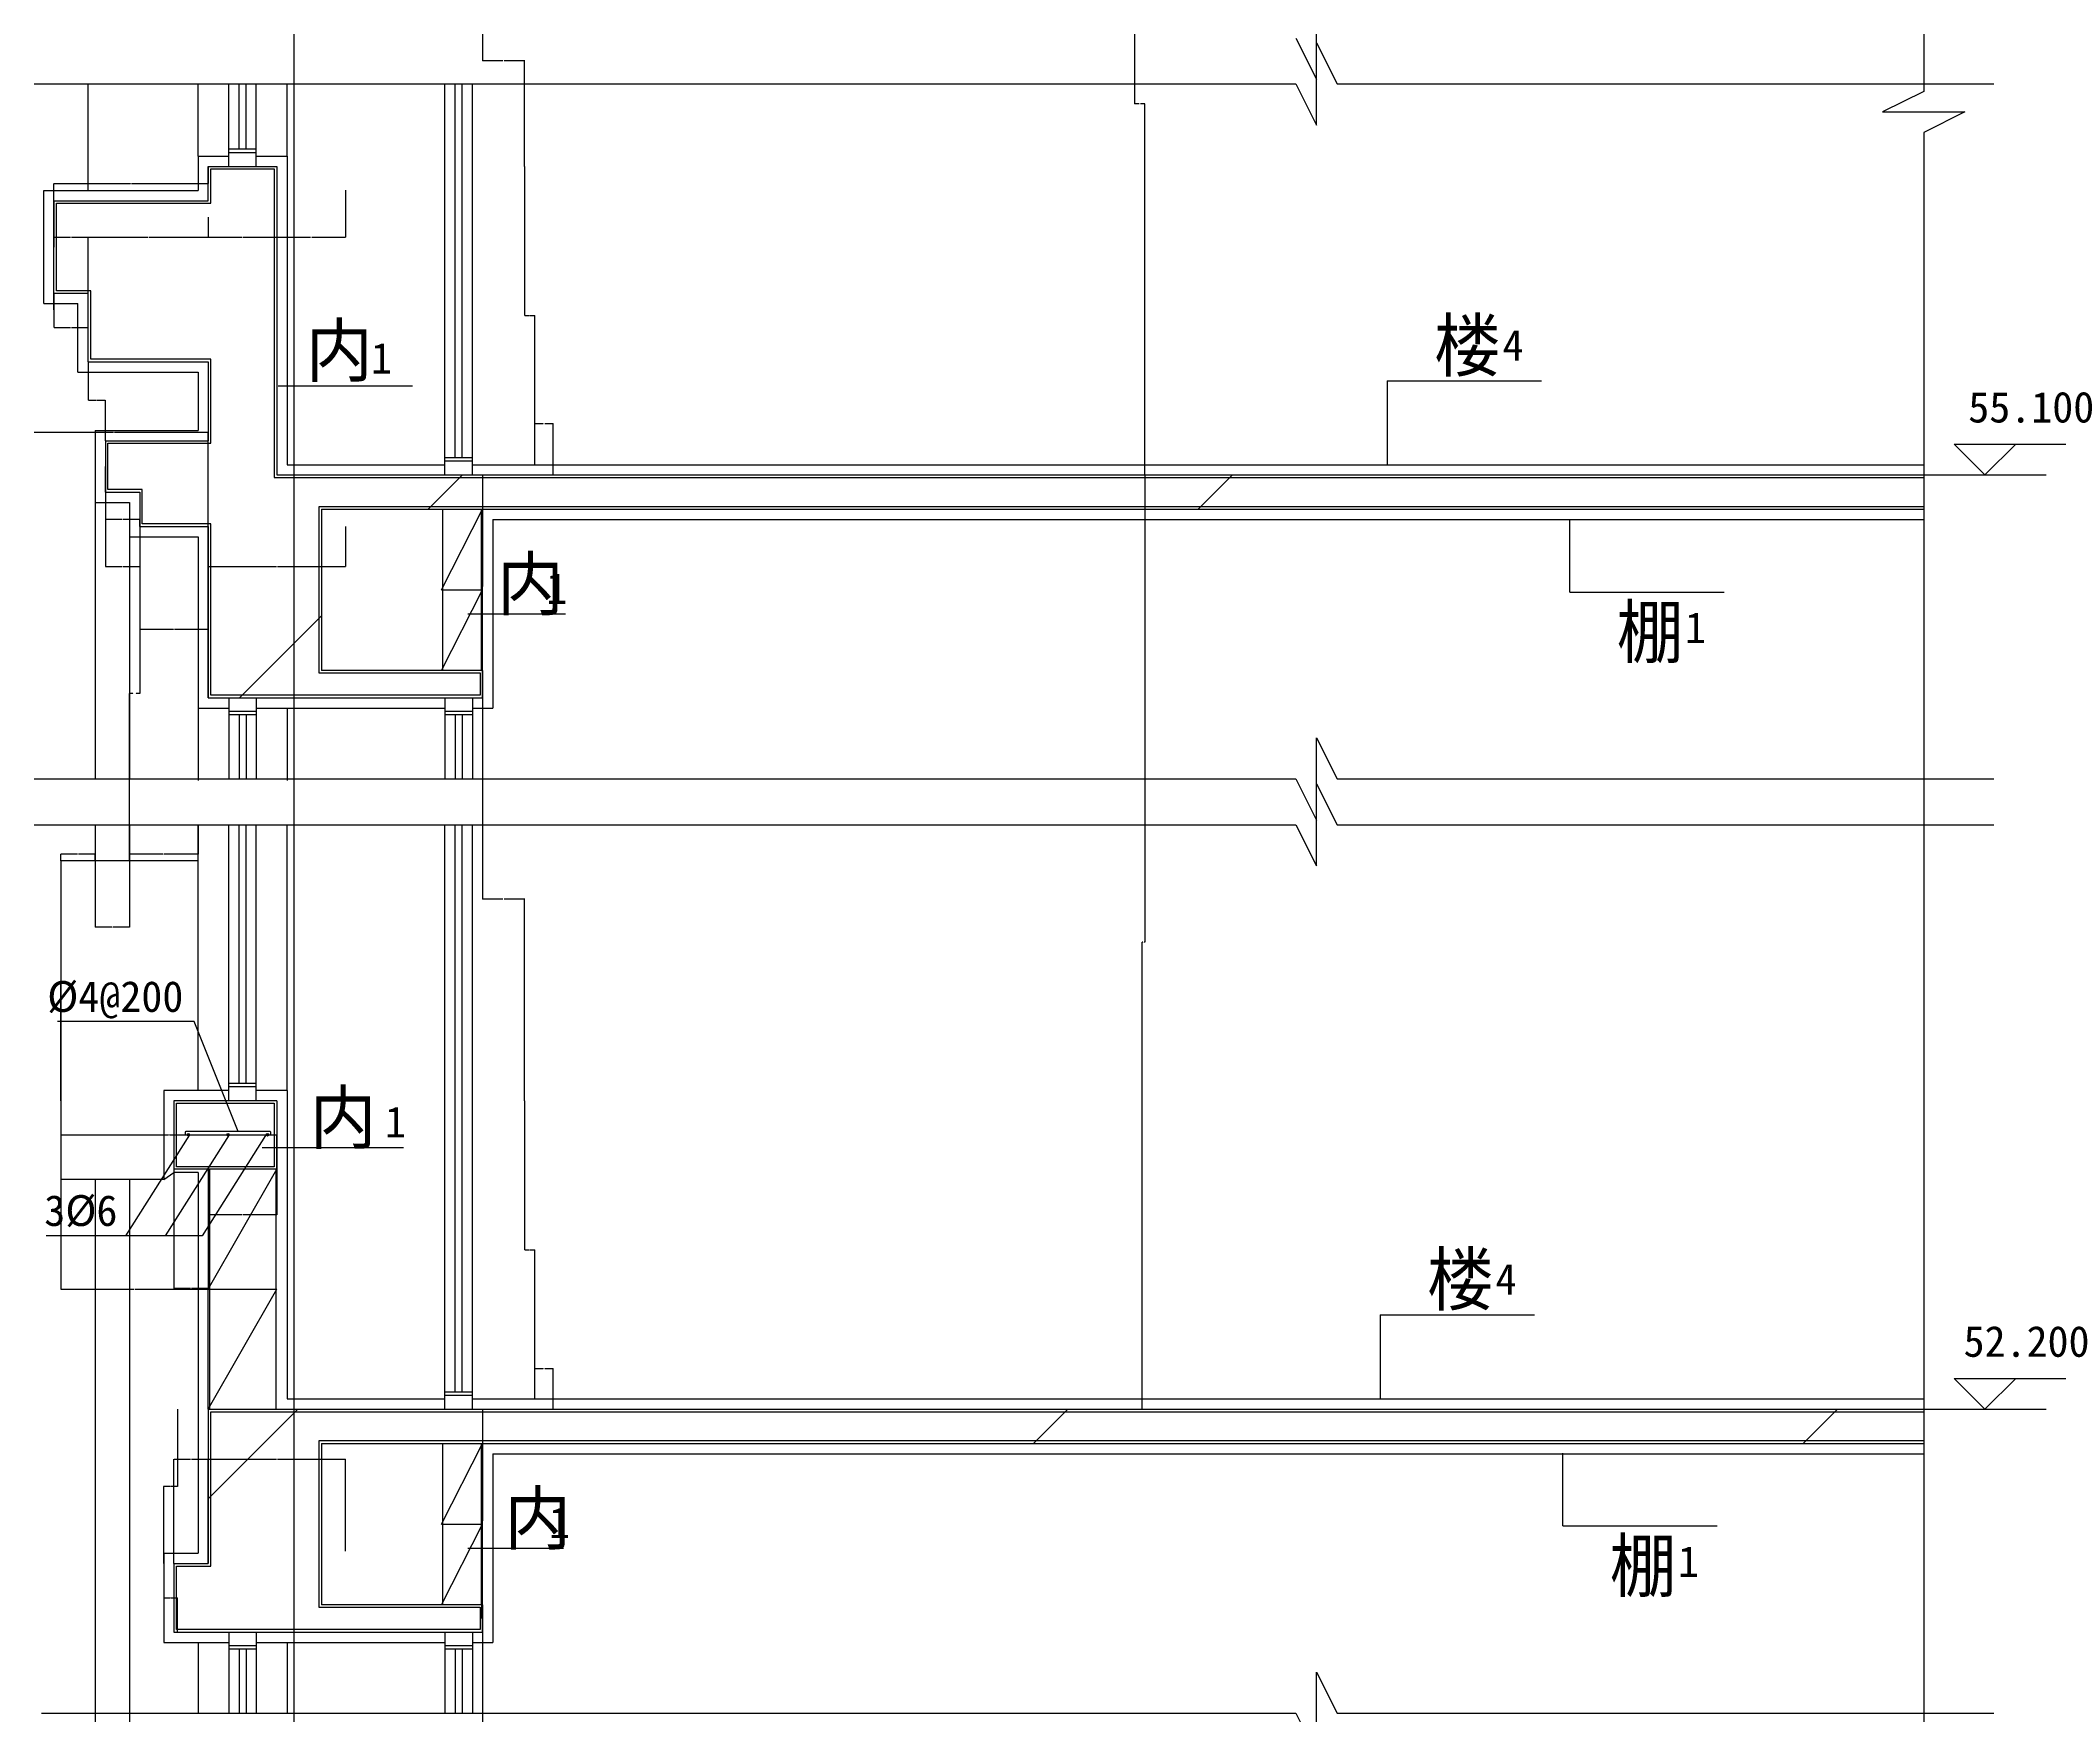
# Model space of a CAD drawing. Header units: metres. Extents: x -1000 to 40857, y 0 to 23917.
# Drawn here: x 17127 to 23015, y 8003 to 12890 of the extents above; entities that cross this region are included whole.
import ezdxf

# ---------------------------------------------------------------- set-up
doc = ezdxf.new("R2010")
doc.units = ezdxf.units.M
for name, color, linetype in [('HA', 43, 'Continuous'), ('PL', 4, 'Continuous'), ('PUB_DIM', 3, 'Continuous'), ('PUB_TEXT', 142, 'Continuous'), ('PUB_WALL', 255, 'Continuous'), ('STAIR', 2, 'Continuous'), ('WALL', 7, 'Continuous')]:
    doc.layers.add(name, color=color, linetype=linetype)
doc.dimstyles.get("Standard").update_dxf_attribs({"dimtxt": 2.5, "dimasz": 2.5, "dimexe": 1.25, "dimexo": 0.625, "dimtad": 1, "dimcen": 2.5, "dimazin": 3, "dimtfac": 1, "dimtmove": 0, "dimatfit": 3})
pattern_1 = [(45, (0, 0), (-1122.53, 1122.53), [])]

# ---------------------------------------------------------------- blocks, each defined once
blk = doc.blocks.new('*D109')
for p, q in [((17166.21, 12422.26), (17166.21, 12286.26)), ((17165.96, 12286.26), (17165.71, 12286.26)), ((17166.21, 12152.26), (17166.21, 12286.26)), ((17166.21, 12286.26), (17166.21, 12286.26)), ((17166.46, 12286.26), (17166.71, 12286.26))]:
    blk.add_line(p, q)
at = {"layer": 'Defpoints'}
for p in [(17166.21, 12422.26), (17166.21, 12286.26), (17166.21, 12152.26)]:
    blk.add_point(p, dxfattribs=at)
at = {"insert": (17166.21, 12287.385), "char_height": 1, "attachment_point": 5}
blk.add_mtext('0', dxfattribs=at)
blk = doc.blocks.new('*D110')
for p, q in [((17616.21, 12522.26), (17616.21, 12472.26)), ((17166.21, 12422.26), (17166.21, 12472.26)), ((17166.46, 12472.26), (17389.71, 12472.26)), ((17392.71, 12472.26), (17615.96, 12472.26))]:
    blk.add_line(p, q)
at = {"layer": 'Defpoints'}
for p in [(17616.21, 12522.26), (17166.21, 12472.26), (17166.21, 12422.26)]:
    blk.add_point(p, dxfattribs=at)
at = {"insert": (17391.21, 12472.26), "char_height": 1, "attachment_point": 5}
blk.add_mtext('450', dxfattribs=at)
blk = doc.blocks.new('*D111')
for p, q in [((17166.21, 12152.26), (17166.21, 12052.26)), ((17166.46, 12052.26), (17214.71, 12052.26)), ((17217.71, 12052.26), (17265.96, 12052.26)), ((17266.21, 11952.26), (17266.21, 12052.26))]:
    blk.add_line(p, q)
at = {"layer": 'Defpoints'}
for p in [(17166.21, 12152.26), (17166.21, 12052.26), (17266.21, 11952.26)]:
    blk.add_point(p, dxfattribs=at)
at = {"insert": (17216.21, 12052.26), "char_height": 1, "attachment_point": 5}
blk.add_mtext('100', dxfattribs=at)
blk = doc.blocks.new('*D112')
for p, q in [((17266.21, 11952.26), (17266.21, 11840.26)), ((17266.46, 11840.26), (17290.21, 11840.26)), ((17292.21, 11840.26), (17315.96, 11840.26)), ((17316.21, 11722.26), (17316.21, 11840.26))]:
    blk.add_line(p, q)
at = {"layer": 'Defpoints'}
for p in [(17266.21, 11952.26), (17266.21, 11840.26), (17316.21, 11722.26)]:
    blk.add_point(p, dxfattribs=at)
at = {"insert": (17291.21, 11840.26), "char_height": 1, "attachment_point": 5}
blk.add_mtext('50', dxfattribs=at)
blk = doc.blocks.new('*D113')
for p, q in [((17316.21, 11722.26), (17316.21, 11647.26)), ((17315.96, 11647.26), (17315.71, 11647.26)), ((17316.21, 11572.26), (17316.21, 11647.26)), ((17316.21, 11647.26), (17316.21, 11647.26)), ((17316.46, 11647.26), (17316.71, 11647.26))]:
    blk.add_line(p, q)
at = {"layer": 'Defpoints'}
for p in [(17316.21, 11722.26), (17316.21, 11647.26), (17316.21, 11572.26)]:
    blk.add_point(p, dxfattribs=at)
at = {"insert": (17316.21, 11648.385), "char_height": 1, "attachment_point": 5}
blk.add_mtext('0', dxfattribs=at)
blk = doc.blocks.new('*D114')
for p, q in [((17316.21, 11572.26), (17316.21, 11493.61)), ((17316.46, 11493.61), (17364.71, 11493.61)), ((17367.71, 11493.61), (17415.96, 11493.61)), ((17416.21, 11472.26), (17416.21, 11493.61))]:
    blk.add_line(p, q)
at = {"layer": 'Defpoints'}
for p in [(17316.21, 11572.26), (17316.21, 11493.61), (17416.21, 11472.26)]:
    blk.add_point(p, dxfattribs=at)
at = {"insert": (17366.21, 11493.61), "char_height": 1, "attachment_point": 5}
blk.add_mtext('100', dxfattribs=at)
blk = doc.blocks.new('*D115')
for p, q in [((17416.21, 11472.26), (17416.21, 10984.69)), ((17396.21, 10984.69), (17385.96, 10984.69)), ((17386.21, 10497.13), (17386.21, 10984.69)), ((17416.46, 10984.69), (17406.21, 10984.69))]:
    blk.add_line(p, q)
at = {"layer": 'Defpoints'}
for p in [(17416.21, 11472.26), (17416.21, 10984.69), (17386.21, 10497.13)]:
    blk.add_point(p, dxfattribs=at)
at = {"insert": (17401.21, 10984.69), "char_height": 1, "attachment_point": 5}
blk.add_mtext('1150(1350)', dxfattribs=at)
blk = doc.blocks.new('*D124')
for p, q in [((17066.21, 12522.26), (17066.21, 11747.26)), ((17066.46, 11747.26), (17339.71, 11747.26)), ((17342.71, 11747.26), (17615.96, 11747.26)), ((17616.21, 10972.26), (17616.21, 11747.26))]:
    blk.add_line(p, q)
at = {"layer": 'Defpoints'}
for p in [(17066.21, 12522.26), (17066.21, 11747.26), (17616.21, 10972.26)]:
    blk.add_point(p, dxfattribs=at)
at = {"insert": (17341.21, 11747.26), "char_height": 1, "attachment_point": 5}
blk.add_mtext('550', dxfattribs=at)
blk = doc.blocks.new('*D125')
for p, q in [((17186.21, 10497.13), (17186.21, 10147.13)), ((17185.96, 10147.13), (17185.71, 10147.13)), ((17186.21, 9797.13), (17186.21, 10147.13)), ((17186.21, 10147.13), (17186.21, 10147.13)), ((17186.46, 10147.13), (17186.71, 10147.13))]:
    blk.add_line(p, q)
at = {"layer": 'Defpoints'}
for p in [(17186.21, 10497.13), (17186.21, 10147.13), (17186.21, 9797.13)]:
    blk.add_point(p, dxfattribs=at)
at = {"insert": (17186.21, 10148.255), "char_height": 1, "attachment_point": 5}
blk.add_mtext('0', dxfattribs=at)
blk = doc.blocks.new('*D126')
for p, q in [((17186.21, 9797.13), (17186.21, 9697.13)), ((17186.46, 9697.13), (17499.71, 9697.13)), ((17502.71, 9697.13), (17815.96, 9697.13)), ((17816.21, 9597.13), (17816.21, 9697.13))]:
    blk.add_line(p, q)
at = {"layer": 'Defpoints'}
for p in [(17186.21, 9797.13), (17186.21, 9697.13), (17816.21, 9597.13)]:
    blk.add_point(p, dxfattribs=at)
at = {"insert": (17501.21, 9697.13), "char_height": 1, "attachment_point": 5}
blk.add_mtext('630', dxfattribs=at)
blk = doc.blocks.new('*D128')
for p, q in [((17386.21, 10601.71), (17386.21, 10516.67)), ((17586.21, 10601.71), (17586.21, 10516.67)), ((17484.71, 10516.67), (17385.96, 10516.67)), ((17586.46, 10516.67), (17487.71, 10516.67))]:
    blk.add_line(p, q)
at = {"layer": 'Defpoints'}
for p in [(17386.21, 10601.71), (17586.21, 10601.71), (17586.21, 10516.67)]:
    blk.add_point(p, dxfattribs=at)
at = {"insert": (17486.21, 10516.67), "char_height": 1, "attachment_point": 5}
blk.add_mtext('200', dxfattribs=at)
blk = doc.blocks.new('*D129')
for p, q in [((17286.21, 10601.71), (17286.21, 10302.95)), ((17386.21, 10601.71), (17386.21, 10302.95)), ((17334.71, 10302.95), (17285.96, 10302.95)), ((17386.46, 10302.95), (17337.71, 10302.95))]:
    blk.add_line(p, q)
at = {"layer": 'Defpoints'}
for p in [(17286.21, 10601.71), (17386.21, 10601.71), (17386.21, 10302.95)]:
    blk.add_point(p, dxfattribs=at)
at = {"insert": (17336.21, 10302.95), "char_height": 1, "attachment_point": 5}
blk.add_mtext('100', dxfattribs=at)
blk = doc.blocks.new('*D130')
for p, q in [((17234.71, 10516.67), (17185.96, 10516.67)), ((17186.21, 10497.13), (17186.21, 10516.67)), ((17286.46, 10516.67), (17237.71, 10516.67)), ((17286.21, 10497.13), (17286.21, 10516.67))]:
    blk.add_line(p, q)
at = {"layer": 'Defpoints'}
for p in [(17186.21, 10497.13), (17286.21, 10516.67), (17286.21, 10497.13)]:
    blk.add_point(p, dxfattribs=at)
at = {"insert": (17236.21, 10516.67), "char_height": 1, "attachment_point": 5}
blk.add_mtext('100', dxfattribs=at)
blk = doc.blocks.new('*D131')
for p, q in [((17186.21, 9597.13), (17186.21, 9247.13)), ((17186.46, 9247.13), (17399.71, 9247.13)), ((17402.71, 9247.13), (17615.96, 9247.13)), ((17616.21, 8897.13), (17616.21, 9247.13))]:
    blk.add_line(p, q)
at = {"layer": 'Defpoints'}
for p in [(17186.21, 9597.13), (17186.21, 9247.13), (17616.21, 8897.13)]:
    blk.add_point(p, dxfattribs=at)
at = {"insert": (17401.21, 9247.13), "char_height": 1, "attachment_point": 5}
blk.add_mtext('430', dxfattribs=at)
blk = doc.blocks.new('*D132')
for p, q in [((17526.21, 8897.13), (17526.21, 8672.13)), ((17505.21, 8672.13), (17485.96, 8672.13)), ((17486.21, 8447.13), (17486.21, 8672.13)), ((17526.46, 8672.13), (17507.21, 8672.13))]:
    blk.add_line(p, q)
at = {"layer": 'Defpoints'}
for p in [(17526.21, 8897.13), (17526.21, 8672.13), (17486.21, 8447.13)]:
    blk.add_point(p, dxfattribs=at)
at = {"insert": (17506.21, 8672.13), "char_height": 1, "attachment_point": 5}
blk.add_mtext('40', dxfattribs=at)
blk = doc.blocks.new('*D133')
for p, q in [((17486.21, 8447.13), (17486.21, 8347.13)), ((17486.46, 8347.13), (17505.21, 8347.13)), ((17507.21, 8347.13), (17525.96, 8347.13)), ((17526.21, 8247.13), (17526.21, 8347.13))]:
    blk.add_line(p, q)
at = {"layer": 'Defpoints'}
for p in [(17486.21, 8447.13), (17486.21, 8347.13), (17526.21, 8247.13)]:
    blk.add_point(p, dxfattribs=at)
at = {"insert": (17506.21, 8347.13), "char_height": 1, "attachment_point": 5}
blk.add_mtext('40', dxfattribs=at)
blk = doc.blocks.new('*D135')
for p, q in [((17033.25, 8247.13), (17033.25, 7943.49)), ((17033.5, 7943.49), (17278.03, 7943.49)), ((17282.03, 7943.49), (17526.56, 7943.49)), ((17526.81, 7639.85), (17526.81, 7943.49))]:
    blk.add_line(p, q)
at = {"layer": 'Defpoints'}
for p in [(17033.25, 8247.13), (17033.25, 7943.49), (17526.81, 7639.85)]:
    blk.add_point(p, dxfattribs=at)
at = {"insert": (17280.03, 7943.49), "char_height": 1, "attachment_point": 5}
blk.add_mtext('1350', dxfattribs=at)
blk = doc.blocks.new('*D141')
for p, q in [((18416.21, 8247.13), (18416.21, 7943.49)), ((18475.42, 7943.49), (18415.96, 7943.49)), ((18538.88, 7943.49), (18479.42, 7943.49)), ((18538.63, 7639.85), (18538.63, 7943.49))]:
    blk.add_line(p, q)
at = {"layer": 'Defpoints'}
for p in [(18416.21, 8247.13), (18538.63, 7943.49), (18538.63, 7639.85)]:
    blk.add_point(p, dxfattribs=at)
at = {"insert": (18477.42, 7943.49), "char_height": 1, "attachment_point": 5}
blk.add_mtext('1350', dxfattribs=at)
blk = doc.blocks.new('*D142')
for p, q in [((18416.21, 8897.13), (18416.21, 8572.13)), ((18415.96, 8572.13), (18415.71, 8572.13)), ((18416.21, 8247.13), (18416.21, 8572.13)), ((18416.21, 8572.13), (18416.21, 8572.13)), ((18416.46, 8572.13), (18416.71, 8572.13))]:
    blk.add_line(p, q)
at = {"layer": 'Defpoints'}
for p in [(18416.21, 8897.13), (18416.21, 8572.13), (18416.21, 8247.13)]:
    blk.add_point(p, dxfattribs=at)
at = {"insert": (18416.21, 8573.255), "char_height": 1, "attachment_point": 5}
blk.add_mtext('0', dxfattribs=at)
blk = doc.blocks.new('*D143')
for p, q in [((18538.63, 9797.13), (18538.63, 9362.13)), ((18538.88, 9362.13), (18552.63, 9362.13)), ((18554.63, 9362.13), (18568.38, 9362.13)), ((18568.63, 8927.13), (18568.63, 9362.13))]:
    blk.add_line(p, q)
at = {"layer": 'Defpoints'}
for p in [(18538.63, 9797.13), (18538.63, 9362.13), (18568.63, 8927.13)]:
    blk.add_point(p, dxfattribs=at)
at = {"insert": (18553.63, 9362.13), "char_height": 1, "attachment_point": 5}
blk.add_mtext('30', dxfattribs=at)
blk = doc.blocks.new('*D144')
for p, q in [((18568.63, 8927.13), (18568.63, 9016.29)), ((18568.88, 9016.29), (18592.825, 9016.29)), ((18597.825, 9016.29), (18621.77, 9016.29)), ((18622.02, 8897.13), (18622.02, 9016.29))]:
    blk.add_line(p, q)
at = {"layer": 'Defpoints'}
for p in [(18568.63, 9016.29), (18568.63, 8927.13), (18622.02, 8897.13)]:
    blk.add_point(p, dxfattribs=at)
at = {"insert": (18595.325, 9016.29), "char_height": 1, "attachment_point": 5}
blk.add_mtext('53,39', dxfattribs=at)
blk = doc.blocks.new('*D145')
for p, q in [((18416.21, 10972.26), (18416.21, 10384.69)), ((18475.42, 10384.69), (18415.96, 10384.69)), ((18538.88, 10384.69), (18479.42, 10384.69)), ((18538.63, 9797.13), (18538.63, 10384.69))]:
    blk.add_line(p, q)
at = {"layer": 'Defpoints'}
for p in [(18416.21, 10972.26), (18538.63, 10384.69), (18538.63, 9797.13)]:
    blk.add_point(p, dxfattribs=at)
at = {"insert": (18477.42, 10384.69), "char_height": 1, "attachment_point": 5}
blk.add_mtext('1350', dxfattribs=at)
blk = doc.blocks.new('*D146')
for p, q in [((18416.21, 11622.26), (18416.21, 11297.26)), ((18415.96, 11297.26), (18415.71, 11297.26)), ((18416.21, 10972.26), (18416.21, 11297.26)), ((18416.21, 11297.26), (18416.21, 11297.26)), ((18416.46, 11297.26), (18416.71, 11297.26))]:
    blk.add_line(p, q)
at = {"layer": 'Defpoints'}
for p in [(18416.21, 11622.26), (18416.21, 11297.26), (18416.21, 10972.26)]:
    blk.add_point(p, dxfattribs=at)
at = {"insert": (18416.21, 11298.385), "char_height": 1, "attachment_point": 5}
blk.add_mtext('0', dxfattribs=at)
blk = doc.blocks.new('*D147')
for p, q in [((18538.63, 12522.26), (18538.63, 12087.26)), ((18538.88, 12087.26), (18552.63, 12087.26)), ((18554.63, 12087.26), (18568.38, 12087.26)), ((18568.63, 11652.26), (18568.63, 12087.26))]:
    blk.add_line(p, q)
at = {"layer": 'Defpoints'}
for p in [(18538.63, 12522.26), (18538.63, 12087.26), (18568.63, 11652.26)]:
    blk.add_point(p, dxfattribs=at)
at = {"insert": (18553.63, 12087.26), "char_height": 1, "attachment_point": 5}
blk.add_mtext('30', dxfattribs=at)
blk = doc.blocks.new('*D148')
for p, q in [((18568.63, 11652.26), (18568.63, 11772.6)), ((18568.88, 11772.6), (18592.825, 11772.6)), ((18597.825, 11772.6), (18621.77, 11772.6)), ((18622.02, 11622.26), (18622.02, 11772.6))]:
    blk.add_line(p, q)
at = {"layer": 'Defpoints'}
for p in [(18568.63, 11772.6), (18568.63, 11652.26), (18622.02, 11622.26)]:
    blk.add_point(p, dxfattribs=at)
at = {"insert": (18595.325, 11772.6), "char_height": 1, "attachment_point": 5}
blk.add_mtext('53,39', dxfattribs=at)
blk = doc.blocks.new('*D149')
for p, q in [((18416.21, 13137.51), (18416.21, 12829.88)), ((18475.42, 12829.88), (18415.96, 12829.88)), ((18538.88, 12829.88), (18479.42, 12829.88)), ((18538.63, 12522.26), (18538.63, 12829.88))]:
    blk.add_line(p, q)
at = {"layer": 'Defpoints'}
for p in [(18416.21, 13137.51), (18538.63, 12829.88), (18538.63, 12522.26)]:
    blk.add_point(p, dxfattribs=at)
at = {"insert": (18477.42, 12829.88), "char_height": 1, "attachment_point": 5}
blk.add_mtext('1350', dxfattribs=at)
blk = doc.blocks.new('*D151')
for p, q in [((17166.21, 12104.12), (17166.21, 12315.8)), ((17166.46, 12315.8), (17214.71, 12315.8)), ((17217.71, 12315.8), (17265.96, 12315.8)), ((17266.21, 12104.12), (17266.21, 12315.8))]:
    blk.add_line(p, q)
at = {"layer": 'Defpoints'}
for p in [(17166.21, 12315.8), (17166.21, 12104.12), (17266.21, 12104.12)]:
    blk.add_point(p, dxfattribs=at)
at = {"insert": (17216.21, 12315.8), "char_height": 1, "attachment_point": 5}
blk.add_mtext('100', dxfattribs=at)
blk = doc.blocks.new('*D152')
for p, q in [((17616.21, 12374.12), (17616.21, 12315.8)), ((17266.21, 12104.12), (17266.21, 12315.8)), ((17266.46, 12315.8), (17439.71, 12315.8)), ((17442.71, 12315.8), (17615.96, 12315.8))]:
    blk.add_line(p, q)
at = {"layer": 'Defpoints'}
for p in [(17616.21, 12374.12), (17266.21, 12315.8), (17266.21, 12104.12)]:
    blk.add_point(p, dxfattribs=at)
at = {"insert": (17441.21, 12315.8), "char_height": 1, "attachment_point": 5}
blk.add_mtext('350', dxfattribs=at)
blk = doc.blocks.new('*D153')
for p, q in [((17816.21, 12474.12), (17816.21, 12315.8)), ((17616.21, 12374.12), (17616.21, 12315.8)), ((17616.46, 12315.8), (17714.71, 12315.8)), ((17717.71, 12315.8), (17815.96, 12315.8))]:
    blk.add_line(p, q)
at = {"layer": 'Defpoints'}
for p in [(17816.21, 12474.12), (17616.21, 12374.12), (17616.21, 12315.8)]:
    blk.add_point(p, dxfattribs=at)
at = {"insert": (17716.21, 12315.8), "char_height": 1, "attachment_point": 5}
blk.add_mtext('200', dxfattribs=at)
blk = doc.blocks.new('*D154')
for p, q in [((17816.21, 12474.12), (17816.21, 12315.8)), ((18016.21, 12452.9), (18016.21, 12315.8)), ((17816.46, 12315.8), (17914.71, 12315.8)), ((17917.71, 12315.8), (18015.96, 12315.8))]:
    blk.add_line(p, q)
at = {"layer": 'Defpoints'}
for p in [(17816.21, 12474.12), (18016.21, 12452.9), (17816.21, 12315.8)]:
    blk.add_point(p, dxfattribs=at)
at = {"insert": (17916.21, 12315.8), "char_height": 1, "attachment_point": 5}
blk.add_mtext('200', dxfattribs=at)
blk = doc.blocks.new('*D155')
for p, q in [((17316.21, 11572.26), (17316.21, 11355.42)), ((17416.21, 11572.26), (17416.21, 11355.42)), ((17316.46, 11355.42), (17364.71, 11355.42)), ((17367.71, 11355.42), (17415.96, 11355.42))]:
    blk.add_line(p, q)
at = {"layer": 'Defpoints'}
for p in [(17316.21, 11572.26), (17416.21, 11572.26), (17316.21, 11355.42)]:
    blk.add_point(p, dxfattribs=at)
at = {"insert": (17366.21, 11355.42), "char_height": 1, "attachment_point": 5}
blk.add_mtext('100', dxfattribs=at)
blk = doc.blocks.new('*D156')
for p, q in [((17416.21, 11572.26), (17416.21, 11172.96)), ((17616.21, 11472.26), (17616.21, 11172.96)), ((17416.46, 11172.96), (17514.71, 11172.96)), ((17517.71, 11172.96), (17615.96, 11172.96))]:
    blk.add_line(p, q)
at = {"layer": 'Defpoints'}
for p in [(17416.21, 11572.26), (17616.21, 11472.26), (17416.21, 11172.96)]:
    blk.add_point(p, dxfattribs=at)
at = {"insert": (17516.21, 11172.96), "char_height": 1, "attachment_point": 5}
blk.add_mtext('200', dxfattribs=at)
blk = doc.blocks.new('*D157')
for p, q in [((17616.21, 11472.26), (17616.21, 11355.42)), ((18016.21, 11472.26), (18016.21, 11355.42)), ((17616.46, 11355.42), (17814.71, 11355.42)), ((17817.71, 11355.42), (18015.96, 11355.42))]:
    blk.add_line(p, q)
at = {"layer": 'Defpoints'}
for p in [(17616.21, 11472.26), (18016.21, 11472.26), (17616.21, 11355.42)]:
    blk.add_point(p, dxfattribs=at)
at = {"insert": (17816.21, 11355.42), "char_height": 1, "attachment_point": 5}
blk.add_mtext('400', dxfattribs=at)
blk = doc.blocks.new('*D158')
for p, q in [((17616.21, 9597.13), (17616.21, 9464.23)), ((17816.21, 9597.13), (17816.21, 9464.23)), ((17714.71, 9464.23), (17615.96, 9464.23)), ((17816.46, 9464.23), (17717.71, 9464.23))]:
    blk.add_line(p, q)
at = {"layer": 'Defpoints'}
for p in [(17616.21, 9597.13), (17816.21, 9597.13), (17816.21, 9464.23)]:
    blk.add_point(p, dxfattribs=at)
at = {"insert": (17716.21, 9464.23), "char_height": 1, "attachment_point": 5}
blk.add_mtext('200', dxfattribs=at)
blk = doc.blocks.new('*D159')
for p, q in [((17516.21, 9597.13), (17516.21, 9249.59)), ((17616.21, 9597.13), (17616.21, 9249.59)), ((17564.71, 9249.59), (17515.96, 9249.59)), ((17616.46, 9249.59), (17567.71, 9249.59))]:
    blk.add_line(p, q)
at = {"layer": 'Defpoints'}
for p in [(17516.21, 9597.13), (17616.21, 9597.13), (17616.21, 9249.59)]:
    blk.add_point(p, dxfattribs=at)
at = {"insert": (17566.21, 9249.59), "char_height": 1, "attachment_point": 5}
blk.add_mtext('100', dxfattribs=at)
blk = doc.blocks.new('*D160')
for p, q in [((17516.21, 8447.13), (17516.21, 8751.28)), ((17516.46, 8751.28), (17564.71, 8751.28)), ((17567.71, 8751.28), (17615.96, 8751.28)), ((17616.21, 8447.13), (17616.21, 8751.28))]:
    blk.add_line(p, q)
at = {"layer": 'Defpoints'}
for p in [(17516.21, 8751.28), (17516.21, 8447.13), (17616.21, 8447.13)]:
    blk.add_point(p, dxfattribs=at)
at = {"insert": (17566.21, 8751.28), "char_height": 1, "attachment_point": 5}
blk.add_mtext('100', dxfattribs=at)
blk = doc.blocks.new('*D161')
for p, q in [((17616.21, 8447.13), (17616.21, 8751.28)), ((17616.46, 8751.28), (17814.71, 8751.28)), ((17817.71, 8751.28), (18015.96, 8751.28)), ((18016.21, 8483.52), (18016.21, 8751.28))]:
    blk.add_line(p, q)
at = {"layer": 'Defpoints'}
for p in [(17616.21, 8751.28), (18016.21, 8483.52), (17616.21, 8447.13)]:
    blk.add_point(p, dxfattribs=at)
at = {"insert": (17816.21, 8751.28), "char_height": 1, "attachment_point": 5}
blk.add_mtext('400', dxfattribs=at)
blk = doc.blocks.new('*D250')
for p, q in [((20317.43, 13787.51), (20317.43, 12704.88)), ((20330.43, 12704.88), (20317.18, 12704.88)), ((20347.68, 12704.88), (20334.43, 12704.88)), ((20347.43, 11622.26), (20347.43, 12704.88))]:
    blk.add_line(p, q)
at = {"layer": 'Defpoints'}
for p in [(20317.43, 13787.51), (20347.43, 12704.88), (20347.43, 11622.26)]:
    blk.add_point(p, dxfattribs=at)
at = {"insert": (20332.43, 12704.88), "char_height": 1, "attachment_point": 5}
blk.add_mtext('2900', dxfattribs=at)
blk = doc.blocks.new('*D251')
for p, q in [((20347.43, 11622.26), (20347.43, 10259.69)), ((20341.575, 10259.69), (20339.47, 10259.69)), ((20339.72, 8897.13), (20339.72, 10259.69)), ((20347.68, 10259.69), (20345.575, 10259.69))]:
    blk.add_line(p, q)
at = {"layer": 'Defpoints'}
for p in [(20347.43, 11622.26), (20347.43, 10259.69), (20339.72, 8897.13)]:
    blk.add_point(p, dxfattribs=at)
at = {"insert": (20343.575, 10259.69), "char_height": 1, "attachment_point": 5}
blk.add_mtext('2900', dxfattribs=at)
blk = doc.blocks.new('*D252')
for p, q in [((18412.71, 8327.13), (18412.71, 8287.13)), ((18412.96, 8287.13), (18412.46, 8287.13)), ((18416.46, 8287.13), (18415.96, 8287.13)), ((18416.21, 8247.13), (18416.21, 8287.13))]:
    blk.add_line(p, q)
at = {"layer": 'Defpoints'}
for p in [(18412.71, 8327.13), (18416.21, 8287.13), (18416.21, 8247.13)]:
    blk.add_point(p, dxfattribs=at)
at = {"insert": (18414.46, 8287.13), "char_height": 1, "attachment_point": 5}
blk.add_mtext('3,5', dxfattribs=at)

msp = doc.modelspace()

# ---------------------------------------------------------------- hatches: boundary and pattern name
at = {"layer": 'HA'}
h = msp.add_hatch(dxfattribs=at)
h.set_pattern_fill('AN31C', scale=500)
h.set_pattern_definition(pattern_1)
h.paths.add_polyline_path([(17616.21, 11952.26), (17616.21, 11722.26), (17316.21, 11722.26), (17316.21, 11572.26), (17416.21, 11572.26), (17416.21, 11472.26), (17616.21, 11472.26), (17616.21, 10972.26), (18016.21, 10972.26), (18016.21, 11052.26), (17946.21, 11052.26), (17946.21, 11522.26), (18016.21, 11522.26), (18016.21, 11622.26), (17816.21, 11622.26), (17816.21, 12522.26), (17616.21, 12522.26), (17616.21, 12422.26), (17166.21, 12422.26), (17166.21, 12152.26), (17266.21, 12152.26), (17266.21, 11952.26)])
h.paths.add_polyline_path([(19811.85, 11522.26), (19811.85, 11622.26), (18016.21, 11622.26), (18016.21, 11522.26)])
h.paths.add_polyline_path([(22618.81, 11522.26), (22618.81, 11622.26), (19811.85, 11622.26), (19811.85, 11522.26)])
h.paths.add_polyline_path([(18016.21, 11052.26), (18016.21, 10972.26), (18416.21, 10972.26), (18416.21, 11052.26)])
h = msp.add_hatch(dxfattribs=at)
h.set_pattern_fill('AN31C', scale=500)
h.set_pattern_definition(pattern_1)
h.paths.add_polyline_path([(17677.02, 9697.61, -0.29), (17675.01, 9694.45), (17613.28, 9597.13), (17816.21, 9597.13), (17816.21, 9797.13), (17516.21, 9797.13), (17516.21, 9597.13), (17613.28, 9597.13), (17675.01, 9694.45, -0.55), (17670.02, 9697.61, -1)])
h = msp.add_hatch(dxfattribs=at)
h.set_pattern_fill('AN31C', scale=500)
h.set_pattern_definition(pattern_1)
h.paths.add_polyline_path([(17616.21, 8447.13), (17516.21, 8447.13), (17516.21, 8247.13), (18016.21, 8247.13), (18016.21, 8327.13), (17946.21, 8327.13), (17946.21, 8797.13), (18016.21, 8797.13), (18016.21, 8897.13), (17616.21, 8897.13)])
h.paths.add_polyline_path([(18016.21, 8327.13), (18016.21, 8247.13), (18416.21, 8247.13), (18416.21, 8327.13)])
h.paths.add_polyline_path([(18016.21, 8897.13), (18016.21, 8797.13), (19811.85, 8797.13), (19811.85, 8897.13)])
h.paths.add_polyline_path([(19811.85, 8897.13), (19811.85, 8797.13), (22618.81, 8797.13), (22618.81, 8897.13)])

# ---------------------------------------------------------------- linework, layer by layer
for p, q in [((17266.21, 12452.26), (17266.21, 12762.97)), ((17676.21, 12572.26), (17676.21, 12762.97)), ((17706.21, 12572.26), (17706.21, 12762.97)), ((17726.21, 12572.26), (17726.21, 12762.97)), ((17756.21, 12572.26), (17756.21, 12762.97)), ((18306.21, 11672.26), (18306.21, 12762.97)), ((18336.21, 11672.26), (18336.21, 12762.97)), ((18356.21, 11672.26), (18356.21, 12762.97)), ((18386.21, 11672.26), (18386.21, 12762.97)), ((17586.21, 12552.26), (17676.21, 12552.26)), ((17586.21, 12552.26), (17586.21, 12452.26)), ((17756.21, 12572.26), (17676.21, 12572.26)), ((17676.21, 12522.26), (17676.21, 12572.26)), ((17756.21, 12562.26), (17676.21, 12562.26)), ((17756.21, 12522.26), (17756.21, 12572.26)), ((17756.21, 12552.26), (17846.21, 12552.26)), ((17846.21, 12552.26), (17846.21, 11652.26)), ((17136.21, 12452.26), (17586.21, 12452.26)), ((17136.21, 12122.26), (17136.21, 12452.26)), ((17136.21, 12122.26), (17236.21, 12122.26)), ((17236.21, 11922.26), (17236.21, 12122.26)), ((17236.21, 11922.26), (17586.21, 11922.26)), ((17586.21, 11922.26), (17586.21, 11752.26)), ((21054.37, 11896.69), (21054.37, 11650.97)), ((17286.21, 11752.26), (17586.21, 11752.26)), ((17286.21, 11752.26), (17286.21, 11542.26)), ((18306.21, 11622.26), (18306.21, 11672.26)), ((18386.21, 11672.26), (18306.21, 11672.26)), ((18386.21, 11662.26), (18306.21, 11662.26)), ((18386.21, 11622.26), (18386.21, 11672.26)), ((17846.21, 11652.26), (18306.21, 11652.26)), ((18386.21, 11652.26), (22618.81, 11652.26)), ((17286.21, 11542.26), (17386.21, 11542.26)), ((17286.21, 11542.26), (17286.21, 10735.54)), ((17386.21, 11542.26), (17386.21, 11442.26)), ((18296.21, 11287.26), (18416.21, 11522.26)), ((18446.21, 11492.26), (22618.81, 11492.26)), ((18446.21, 11492.26), (18446.21, 10942.26)), ((21586.59, 11280.64), (21586.59, 11493.1)), ((17386.21, 11442.26), (17586.21, 11442.26)), ((17386.21, 11442.26), (17386.21, 10735.54)), ((17586.21, 11442.26), (17586.21, 10942.26)), ((18296.21, 11052.26), (18416.21, 11287.26)), ((18296.21, 11287.26), (18416.21, 11287.26)), ((17676.21, 10972.26), (17676.21, 10922.26)), ((17756.21, 10972.26), (17756.21, 10922.26)), ((18306.21, 10972.26), (18306.21, 10922.26)), ((18386.21, 10972.26), (18386.21, 10922.26)), ((17586.21, 10942.26), (17676.21, 10942.26)), ((17756.21, 10932.26), (17676.21, 10932.26)), ((17756.21, 10922.26), (17676.21, 10922.26)), ((17676.21, 10922.26), (17676.21, 10735.54)), ((17706.21, 10922.26), (17706.21, 10735.54)), ((17726.21, 10922.26), (17726.21, 10735.54)), ((17756.21, 10942.26), (18306.21, 10942.26)), ((17756.21, 10922.26), (17756.21, 10735.54)), ((18386.21, 10932.26), (18306.21, 10932.26)), ((18386.21, 10922.26), (18306.21, 10922.26)), ((18306.21, 10922.26), (18306.21, 10735.54)), ((18336.21, 10922.26), (18336.21, 10735.54)), ((18356.21, 10922.26), (18356.21, 10735.54)), ((18386.21, 10942.26), (18446.21, 10942.26)), ((18386.21, 10922.26), (18386.21, 10735.54)), ((17286.21, 10601.71), (17286.21, 10497.13)), ((17386.21, 10601.71), (17386.21, 10497.13)), ((17676.21, 9847.13), (17676.21, 10601.71)), ((17706.21, 9847.13), (17706.21, 10601.71)), ((17726.21, 9847.13), (17726.21, 10601.71)), ((17756.21, 9847.13), (17756.21, 10601.71)), ((18306.21, 8947.13), (18306.21, 10601.71)), ((18336.21, 8947.13), (18336.21, 10601.71)), ((18356.21, 8947.13), (18356.21, 10601.71)), ((18386.21, 8947.13), (18386.21, 10601.71)), ((17586.21, 10497.13), (17186.21, 10497.13)), ((17186.21, 10497.13), (17186.21, 9567.13)), ((17756.21, 9847.13), (17676.21, 9847.13)), ((17676.21, 9797.13), (17676.21, 9847.13)), ((17756.21, 9837.13), (17676.21, 9837.13)), ((17756.21, 9797.13), (17756.21, 9847.13)), ((17486.21, 9827.13), (17486.21, 9567.13)), ((17676.21, 9827.13), (17486.21, 9827.13)), ((17846.21, 9827.13), (17756.21, 9827.13)), ((17846.21, 9827.13), (17846.21, 8927.13)), ((17486.21, 9567.13), (17186.21, 9567.13)), ((17286.21, 9567.13), (17286.21, 6386.76)), ((17386.21, 9567.13), (17386.21, 6386.76)), ((17486.21, 9567.13), (17516.21, 9587.66)), ((17586.21, 9587.66), (17516.21, 9587.66)), ((17586.21, 9587.66), (17586.21, 8477.13)), ((17616.21, 9247.13), (17816.21, 9597.13)), ((17616.21, 9247.13), (17816.21, 9247.13)), ((17616.21, 8897.13), (17816.21, 9247.13)), ((21033.98, 9172.84), (21033.98, 8927.13)), ((17846.21, 8927.13), (18306.21, 8927.13)), ((18306.21, 8897.13), (18306.21, 8947.13)), ((18386.21, 8947.13), (18306.21, 8947.13)), ((18386.21, 8937.13), (18306.21, 8937.13)), ((18386.21, 8897.13), (18386.21, 8947.13)), ((18386.21, 8927.13), (22618.81, 8927.13)), ((18296.21, 8562.13), (18416.21, 8797.13)), ((18446.21, 8767.13), (18446.21, 8217.13)), ((18446.21, 8767.13), (22618.81, 8767.13)), ((21566.2, 8556.79), (21566.2, 8769.25)), ((18296.21, 8327.13), (18416.21, 8562.13)), ((18296.21, 8562.13), (18416.21, 8562.13)), ((17486.21, 8477.13), (17586.21, 8477.13)), ((17486.21, 8477.13), (17486.21, 8217.13)), ((17676.21, 8247.13), (17676.21, 8197.13)), ((17756.21, 8247.13), (17756.21, 8197.13)), ((18306.21, 8247.13), (18306.21, 8197.13)), ((18386.21, 8247.13), (18386.21, 8197.13)), ((17486.21, 8217.13), (17676.21, 8217.13)), ((17756.21, 8207.13), (17676.21, 8207.13)), ((17676.21, 8197.13), (17676.21, 8010.4)), ((17756.21, 8197.13), (17676.21, 8197.13)), ((17706.21, 8197.13), (17706.21, 8010.4)), ((17726.21, 8197.13), (17726.21, 8010.4)), ((17756.21, 8217.13), (18306.21, 8217.13)), ((17756.21, 8197.13), (17756.21, 8010.4)), ((18386.21, 8207.13), (18306.21, 8207.13)), ((18386.21, 8197.13), (18306.21, 8197.13)), ((18306.21, 8197.13), (18306.21, 8010.4)), ((18336.21, 8197.13), (18336.21, 8010.4)), ((18356.21, 8197.13), (18356.21, 8010.4)), ((18386.21, 8217.13), (18446.21, 8217.13)), ((18386.21, 8197.13), (18386.21, 8010.4))]:
    msp.add_line(p, q)
for points in [[(18299.71, 11052.26), (18299.71, 11522.26)], [(18412.71, 11052.26), (18412.71, 11522.26)], [(17619.71, 9597.13), (17619.71, 8897.13)], [(17812.71, 9597.13), (17812.71, 8897.13)], [(18299.71, 8327.13), (18299.71, 8797.13)], [(18412.71, 8327.13), (18412.71, 8797.13)]]:
    msp.add_lwpolyline(points)
for p, q in [((17866.06, 17467.37), (17866.06, 6252.94)), ((17846.21, 12552.26), (17846.21, 12762.97)), ((17846.21, 10942.26), (17846.21, 10731.55)), ((17846.21, 9827.13), (17846.21, 10601.71)), ((17846.21, 8217.13), (17846.21, 8010.4))]:
    msp.add_line(p, q, dxfattribs=at)
for points in [[(17586.21, 12552.26), (17586.21, 12762.97)], [(17586.21, 10942.26), (17586.21, 10731.55)], [(17586.21, 9827.13), (17586.21, 10601.71)], [(17586.21, 8217.13), (17586.21, 8010.4)]]:
    msp.add_lwpolyline(points, dxfattribs=at)
at = {"layer": 'PL'}
msp.add_lwpolyline([(17798.52, 9696.07), (17798.52, 9705.17, 0.41), (17796.52, 9707.17), (17550.52, 9707.17, 0.41), (17548.52, 9705.17), (17548.52, 9696.07)], format="xyb", dxfattribs=at)
for points in [[(17561.71, 9697.61, -1), (17554.71, 9697.61, -1)], [(17677.02, 9697.61, -1), (17670.02, 9697.61, -1)], [(17792.33, 9697.61, -1), (17785.33, 9697.61, -1)]]:
    msp.add_lwpolyline(points, format="xyb", close=True, dxfattribs=at)
at = {"layer": 'PUB_DIM'}
for p, q in [((22707.1, 11712.26), (22887.1, 11712.26)), ((22797.1, 11622.26), (22707.1, 11712.26)), ((22887.1, 11712.26), (22797.1, 11622.26)), ((22887.1, 11712.26), (23243.67, 11712.26)), ((22618.81, 11622.26), (22975.38, 11622.26)), ((22797.1, 8897.13), (22707.1, 8987.13)), ((22707.1, 8987.13), (22887.1, 8987.13)), ((22887.1, 8987.13), (22797.1, 8897.13)), ((22887.1, 8987.13), (23243.67, 8987.13)), ((22618.81, 8897.13), (22975.38, 8897.13))]:
    msp.add_line(p, q, dxfattribs=at)
at = {"layer": 'PUB_TEXT'}
for p, q in [((21054.37, 11896.69), (21504.19, 11896.69)), ((17820.11, 11882.21), (18211.68, 11882.21)), ((21586.59, 11280.64), (22036.41, 11280.64)), ((18373.28, 11217.26), (18658.18, 11217.26)), ((17575, 10027.86), (17176.38, 10027.86)), ((17703.52, 9707.17), (17575, 10027.86)), ((17561.71, 9697.51), (17375.23, 9403.42)), ((17677.02, 9697.61), (17490.41, 9403.42)), ((17782.7, 9695.77), (17598.27, 9403.42)), ((17773.28, 9661.04), (18185.9, 9661.04)), ((17598.27, 9403.42), (17143.72, 9403.42)), ((21033.98, 9172.84), (21483.79, 9172.84)), ((21566.2, 8556.79), (22016.01, 8556.79)), ((18373.28, 8492.13), (18651.78, 8492.13))]:
    msp.add_line(p, q, dxfattribs=at)
at = {"layer": 'PUB_WALL'}
for p, q in [((17616.21, 12422.26), (17616.21, 12522.26)), ((17616.21, 12522.26), (17816.21, 12522.26)), ((17816.21, 12522.26), (17816.21, 11622.26)), ((17166.21, 12152.26), (17166.21, 12422.26)), ((17166.21, 12422.26), (17616.21, 12422.26)), ((17166.21, 12152.26), (17266.21, 12152.26)), ((17266.21, 11952.26), (17266.21, 12152.26)), ((17266.21, 11952.26), (17616.21, 11952.26)), ((17616.21, 11952.26), (17616.21, 11722.26)), ((17316.21, 11722.26), (17616.21, 11722.26)), ((17316.21, 11722.26), (17316.21, 11572.26)), ((17816.21, 11622.26), (22618.81, 11622.26)), ((17316.21, 11572.26), (17416.21, 11572.26)), ((17416.21, 11572.26), (17416.21, 11472.26)), ((17946.21, 11522.26), (17946.21, 11052.26)), ((17946.21, 11522.26), (22618.81, 11522.26)), ((17416.21, 11472.26), (17616.21, 11472.26)), ((17616.21, 11472.26), (17616.21, 10972.26)), ((18416.21, 11052.26), (17946.21, 11052.26)), ((18416.21, 11052.26), (18416.21, 10972.26)), ((17616.21, 10972.26), (18416.21, 10972.26)), ((17516.21, 9797.13), (17516.21, 9597.13)), ((17816.21, 9797.13), (17516.21, 9797.13)), ((17816.21, 9797.13), (17816.21, 9597.13)), ((17816.21, 9597.13), (17516.21, 9597.13))]:
    msp.add_line(p, q, dxfattribs=at)
for points in [[(22618.81, 11529.76), (17938.71, 11529.76), (17938.71, 11044.76), (18408.71, 11044.76), (18408.71, 10979.76), (17623.71, 10979.76), (17623.71, 11479.76), (17423.71, 11479.76), (17423.71, 11579.76), (17323.71, 11579.76), (17323.71, 11714.76), (17623.71, 11714.76), (17623.71, 11959.76), (17273.71, 11959.76), (17273.71, 12159.76), (17173.71, 12159.76), (17173.71, 12414.76), (17623.71, 12414.76), (17623.71, 12514.76), (17808.71, 12514.76), (17808.71, 11614.76), (22618.81, 11614.76)], [(22618.81, 8804.63), (17938.71, 8804.63), (17938.71, 8319.63), (18408.71, 8319.63), (18408.71, 8254.63), (17523.71, 8254.63), (17523.71, 8439.63), (17623.71, 8439.63), (17623.71, 8889.63), (22618.81, 8889.63)]]:
    msp.add_lwpolyline(points, dxfattribs=at)
msp.add_lwpolyline([(17523.71, 9789.63), (17808.71, 9789.63), (17808.71, 9604.63), (17523.71, 9604.63)], close=True, dxfattribs=at)
at = {"layer": 'STAIR'}
for p, q in [((22618.81, 22847.81), (22618.81, 12741.21)), ((20847.74, 12776.8), (20847.74, 13016.8)), ((20787.74, 12896.8), (20847.74, 12776.8)), ((20847.74, 12882.97), (20907.74, 12762.97)), ((20847.74, 12642.97), (20847.74, 12882.97)), ((16932.89, 12762.97), (20787.74, 12762.97)), ((20787.74, 12762.97), (20847.74, 12642.97)), ((20907.74, 12762.97), (22822.99, 12762.97)), ((22618.81, 12741.21), (22498.81, 12681.21)), ((22498.81, 12681.21), (22738.81, 12681.21)), ((22738.81, 12681.21), (22618.81, 12621.21)), ((22618.81, 12621.21), (22618.81, 5913.8)), ((20847.74, 10855.54), (20907.74, 10735.54)), ((20847.74, 10615.54), (20847.74, 10855.54)), ((16940.33, 10735.54), (20787.74, 10735.54)), ((20787.74, 10735.54), (20847.74, 10615.54)), ((20847.74, 10721.71), (20907.74, 10601.71)), ((20847.74, 10481.71), (20847.74, 10721.71)), ((20907.74, 10735.54), (22822.99, 10735.54)), ((16930.33, 10601.71), (20787.74, 10601.71)), ((20787.74, 10601.71), (20847.74, 10481.71)), ((20907.74, 10601.71), (22822.99, 10601.71)), ((20847.74, 7890.4), (20847.74, 8130.4)), ((20847.74, 8130.4), (20907.74, 8010.4)), ((17129.9, 8010.4), (20787.74, 8010.4)), ((20787.74, 8010.4), (20847.74, 7890.4)), ((20907.74, 8010.4), (22822.99, 8010.4))]:
    msp.add_line(p, q, dxfattribs=at)
at = {"layer": 'WALL'}
for p, q in [((17616.21, 12422.26), (17616.21, 12522.26)), ((17616.21, 12522.26), (17816.21, 12522.26)), ((17816.21, 12522.26), (17816.21, 11622.26)), ((17166.21, 12152.26), (17166.21, 12422.26)), ((17166.21, 12422.26), (17616.21, 12422.26)), ((17166.21, 12152.26), (17266.21, 12152.26)), ((17266.21, 11952.26), (17266.21, 12152.26)), ((17266.21, 11952.26), (17616.21, 11952.26)), ((17616.21, 11952.26), (17616.21, 11722.26)), ((17316.21, 11722.26), (17616.21, 11722.26)), ((17316.21, 11722.26), (17316.21, 11572.26)), ((17816.21, 11622.26), (22618.81, 11622.26)), ((17316.21, 11572.26), (17416.21, 11572.26)), ((17416.21, 11572.26), (17416.21, 11472.26)), ((17946.21, 11522.26), (17946.21, 11052.26)), ((17946.21, 11522.26), (22618.81, 11522.26)), ((17416.21, 11472.26), (17616.21, 11472.26)), ((17616.21, 11472.26), (17616.21, 10972.26)), ((18416.21, 11052.26), (17946.21, 11052.26)), ((18416.21, 11052.26), (18416.21, 10972.26)), ((17616.21, 10972.26), (18416.21, 10972.26)), ((17516.21, 9797.13), (17516.21, 9597.13)), ((17816.21, 9797.13), (17516.21, 9797.13)), ((17816.21, 9797.13), (17816.21, 9597.13)), ((17816.21, 9597.13), (17516.21, 9597.13)), ((17616.21, 8897.13), (17616.21, 8447.13)), ((17616.21, 8897.13), (22618.81, 8897.13)), ((17946.21, 8797.13), (17946.21, 8327.13)), ((17946.21, 8797.13), (22618.81, 8797.13)), ((17516.21, 8447.13), (17516.21, 8247.13)), ((17516.21, 8447.13), (17616.21, 8447.13)), ((18416.21, 8327.13), (17946.21, 8327.13)), ((18416.21, 8327.13), (18416.21, 8247.13)), ((17516.21, 8247.13), (18416.21, 8247.13))]:
    msp.add_line(p, q, dxfattribs=at)

# ---------------------------------------------------------------- texts
at = {"layer": 'PUB_DIM'}
for s, p in [('55.100', (22748.5, 11775.26)), ('52.200', (22734.78, 9050.13))]:
    msp.add_text(s, height=90, dxfattribs=at).set_placement(p)
at = {"layer": 'PUB_TEXT'}
for s, height, p in [('内', 150, (17900.69, 11910.55)), ('楼', 150, (21190.71, 11925.03)), ('4', 90, (21390.38, 11955.38)), ('1', 90, (18090.64, 11917.78)), ('内', 150, (18458.37, 11229.18)), ('1', 90, (18601.71, 11246.27)), ('棚', 150, (21722.93, 11089.8)), ('1', 90, (21922.6, 11131.94)), ('%%c4@200', 90, (17146.43, 10056.2)), ('内', 150, (17911.99, 9672.96)), ('1', 90, (18131.53, 9690.05)), ('3%%c6 ', 90, (17137.89, 9431.76)), ('楼', 150, (21170.32, 9201.19)), ('4', 90, (21369.99, 9231.54)), ('内', 150, (18479.49, 8504.05)), ('1', 90, (18609.67, 8521.13)), ('棚', 150, (21702.53, 8365.95)), ('1', 90, (21902.21, 8408.1))]:
    msp.add_text(s, height=height, dxfattribs=at).set_placement(p)

# ---------------------------------------------------------------- dimensions: what is measured, and where the dimension line sits
for base, p1, p2, text, picture, middle in [((20347.43, 12704.88), (20347.43, 11622.26), (20317.43, 13787.51), '2900', '*D250', (20332.43, 12704.88)), ((18538.63, 12829.88), (18538.63, 12522.26), (18416.21, 13137.51), '1350', '*D149', (18477.42, 12829.88)), ((20347.43, 10259.69), (20347.43, 11622.26), (20339.72, 8897.13), '2900', '*D251', (20343.575, 10259.69)), ((17416.21, 10984.69), (17416.21, 11472.26), (17386.21, 10497.13), '1150(1350)', '*D115', (17401.21, 10984.69)), ((18538.63, 10384.69), (18538.63, 9797.13), (18416.21, 10972.26), '1350', '*D145', (18477.42, 10384.69)), ((17033.25, 7943.49), (17033.25, 8247.13), (17526.81, 7639.85), '1350', '*D135', (17280.03, 7943.49)), ((18538.63, 7943.49), (18538.63, 7639.85), (18416.21, 8247.13), '1350', '*D141', (18477.42, 7943.49))]:
    dim = msp.add_linear_dim(base=base, p1=p1, p2=p2, text=text, dimstyle='Standard')
    dim.commit()
    dim.dimension.update_dxf_attribs({"geometry": picture, "text_midpoint": middle})
for base, p1, p2, picture, middle in [((17066.21, 11747.26), (17066.21, 12522.26), (17616.21, 10972.26), '*D124', (17341.21, 11747.26)), ((17166.21, 12472.26), (17166.21, 12422.26), (17616.21, 12522.26), '*D110', (17391.21, 12472.26)), ((18538.63, 12087.26), (18538.63, 12522.26), (18568.63, 11652.26), '*D147', (18553.63, 12087.26)), ((17616.21, 12315.8), (17616.21, 12374.12), (17816.21, 12474.12), '*D153', (17716.21, 12315.8)), ((17816.21, 12315.8), (17816.21, 12474.12), (18016.21, 12452.9), '*D154', (17916.21, 12315.8)), ((17166.21, 12286.26), (17166.21, 12152.26), (17166.21, 12422.26), '*D109', (17166.21, 12287.385)), ((17266.21, 12315.8), (17266.21, 12104.12), (17616.21, 12374.12), '*D152', (17441.21, 12315.8)), ((17166.21, 12315.8), (17166.21, 12104.12), (17266.21, 12104.12), '*D151', (17216.21, 12315.8)), ((17166.21, 12052.26), (17166.21, 12152.26), (17266.21, 11952.26), '*D111', (17216.21, 12052.26)), ((17266.21, 11840.26), (17266.21, 11952.26), (17316.21, 11722.26), '*D112', (17291.21, 11840.26)), ((17316.21, 11647.26), (17316.21, 11722.26), (17316.21, 11572.26), '*D113', (17316.21, 11648.385)), ((18568.63, 11772.6), (18568.63, 11652.26), (18622.02, 11622.26), '*D148', (18595.325, 11772.6)), ((18416.21, 11297.26), (18416.21, 10972.26), (18416.21, 11622.26), '*D146', (18416.21, 11298.385)), ((17316.21, 11493.61), (17316.21, 11572.26), (17416.21, 11472.26), '*D114', (17366.21, 11493.61)), ((17316.21, 11355.42), (17316.21, 11572.26), (17416.21, 11572.26), '*D155', (17366.21, 11355.42)), ((17416.21, 11172.96), (17416.21, 11572.26), (17616.21, 11472.26), '*D156', (17516.21, 11172.96)), ((17616.21, 11355.42), (17616.21, 11472.26), (18016.21, 11472.26), '*D157', (17816.21, 11355.42)), ((17386.21, 10302.95), (17386.21, 10601.71), (17286.21, 10601.71), '*D129', (17336.21, 10302.95)), ((17586.21, 10516.67), (17586.21, 10601.71), (17386.21, 10601.71), '*D128', (17486.21, 10516.67)), ((17186.21, 10147.13), (17186.21, 10497.13), (17186.21, 9797.13), '*D125', (17186.21, 10148.255)), ((17286.21, 10516.67), (17286.21, 10497.13), (17186.21, 10497.13), '*D130', (17236.21, 10516.67)), ((17186.21, 9697.13), (17186.21, 9797.13), (17816.21, 9597.13), '*D126', (17501.21, 9697.13)), ((18538.63, 9362.13), (18538.63, 9797.13), (18568.63, 8927.13), '*D143', (18553.63, 9362.13)), ((17186.21, 9247.13), (17186.21, 9597.13), (17616.21, 8897.13), '*D131', (17401.21, 9247.13)), ((17616.21, 9249.59), (17616.21, 9597.13), (17516.21, 9597.13), '*D159', (17566.21, 9249.59)), ((17816.21, 9464.23), (17816.21, 9597.13), (17616.21, 9597.13), '*D158', (17716.21, 9464.23)), ((18568.63, 9016.29), (18568.63, 8927.13), (18622.02, 8897.13), '*D144', (18595.325, 9016.29)), ((17526.21, 8672.13), (17526.21, 8897.13), (17486.21, 8447.13), '*D132', (17506.21, 8672.13)), ((18416.21, 8572.13), (18416.21, 8247.13), (18416.21, 8897.13), '*D142', (18416.21, 8573.255)), ((17516.21, 8751.28), (17516.21, 8447.13), (17616.21, 8447.13), '*D160', (17566.21, 8751.28)), ((17616.21, 8751.28), (17616.21, 8447.13), (18016.21, 8483.52), '*D161', (17816.21, 8751.28)), ((17486.21, 8347.13), (17486.21, 8447.13), (17526.21, 8247.13), '*D133', (17506.21, 8347.13)), ((18416.21, 8287.13), (18416.21, 8247.13), (18412.71, 8327.13), '*D252', (18414.46, 8287.13))]:
    dim = msp.add_linear_dim(base=base, p1=p1, p2=p2, dimstyle='Standard')
    dim.commit()
    dim.dimension.update_dxf_attribs({"geometry": picture, "text_midpoint": middle})

doc.saveas('drawing.dxf')
